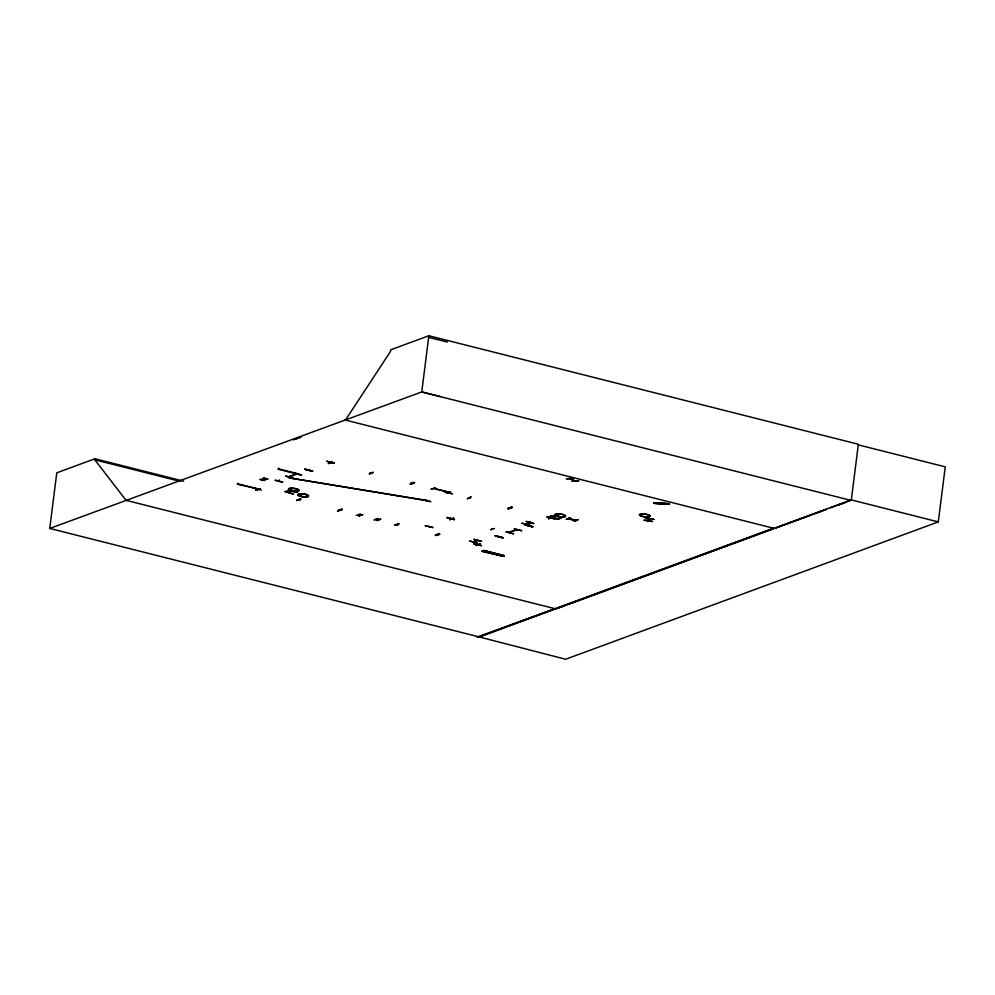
<?xml version="1.0" encoding="UTF-8"?>
<svg xmlns="http://www.w3.org/2000/svg" width="995" height="995" viewBox="0 0 995 995"><rect width="100%" height="100%" fill="white"/><g stroke="black" fill="none" stroke-linecap="round" stroke-linejoin="round"><path stroke-width="1.49" d="M513.457 533.718L505.908 531.765L513.432 533.805M532.462 526.765L524.838 524.788L532.35 526.828M645.419 518.096L653.877 519.378M773.426 528.183L478.719 636.812L49.75 528.444L56.777 472.824L94.923 458.757L183.727 481.194M556.018 608.952L126.042 500.323L94.786 459.789L94.923 458.757M237.979 483.881L258.128 488.98L237.208 484.167L238.066 483.197M263.762 478.16C264.409 476.792 263.352 478.931 264.857 478.744C258.165 477.575 269.297 480.51 265.69 478.956L268.078 479.043L264.085 478.035M293.973 473.098L301.51 475.112L277.916 469.167L278.774 468.197M279.023 480.212L278.948 481.17L279.247 480.51M857.827 444.118L428.857 335.75L421.756 391.943L49.75 528.444M414.057 482.687C405.624 487.152 412.763 480.772 414.368 482.824M452.091 493.843L444.641 491.505M448.757 491.828C447.165 495.212 448.621 490.659 448.484 492.935M448.894 491.779L448.683 492.674L449.267 491.853M449.006 491.791L449.205 492.687M454.354 519.614L446.867 517.388M450.014 518.868L450.524 517.947L449.976 518.855M450.424 518.743L450.785 518.009L449.976 518.905M478.67 637.273L851.322 499.913L858.275 444.864L945.25 466.842L938.297 521.89L565.645 659.25L478.719 636.812M526.206 521.741L533.979 523.569L526.28 521.305M525.882 524.129C527.773 525.696 530.733 520.397 530.111 522.773L526.181 524.178M529.726 522.686L529.949 521.853M550.471 518.171L549.551 517.039L550.857 517.213M549.626 517.798L549.887 517.014L549.7 517.823M550.496 517.947L550.596 517.151L550.21 518.047M648.404 519.838L648.23 520.833L649.486 518.818M648.479 519.813L648.728 520.683M649.76 518.892L648.578 520.882L648.765 519.85M644.088 520.31L652.608 521.517L644.163 520.099M275.18 480.299L282.592 481.978M495.137 535.832L502.798 537.723L495.249 535.808M521.604 530.77L514.054 528.855L521.716 530.633M477.339 542.822L469.59 541.031L477.351 542.772M567.958 518.768L575.732 520.621M568.145 518.644L576.167 520.46M253.849 488.159L261.374 490.075M305.166 469.317L312.927 471.145L305.179 469.267M423.086 499.788L430.823 501.691L423.285 499.764M425.3 525.733L433.049 527.574L425.313 525.696M473.844 543.929L481.592 545.67L473.856 543.879M525.584 524.751L533.121 526.778L525.372 524.937M342.317 509.378L338.138 510.87L342.143 509.415M360.389 513.905L356.198 515.422M374.145 519.962L378.336 518.432L374.344 519.9M446.705 493.221L450.71 491.766M573.431 478.346L566.404 478.844L573.182 478.309M481.953 551.23L502.836 556.068M502.537 556.342L481.928 551.205M502.873 556.056L482.525 550.844M504.341 555.732L483.769 550.409M653.852 502.724L668.963 503.706M653.976 502.873L669.05 503.806L653.839 502.686M654.586 503.321L669.361 504.191M255.653 490.137L260.081 488.806L256.026 490.125M300.963 499.08L296.721 500.473M328.375 463.483L332.417 462.003L328.437 463.583M373.075 472.376L369.468 473.943M394.716 525.26L399.157 523.942M435.138 535.061L439.118 533.656M449.951 519.738L453.596 518.134M467.501 498.719L470.996 496.928M467.401 498.632L470.946 496.99M507.848 508.408L511.853 507.002M566.342 519.266L569.961 517.786M570.322 517.81L566.404 519.365M645.469 518.022L653.926 519.34M345.464 420.064L390.513 351.422L390.712 349.805L428.857 335.75M427.166 500.51L288.948 477.849L427.265 500.746M574.65 480.846L569.998 478.769M477.675 540.546L473.757 541.952M648.578 520.858L648.354 520.012M279.06 481.393L278.612 481.319M309.022 470.15L309.283 470.225M429.156 526.579L429.467 526.654M529.228 525.783L529.962 525.708M435.014 488.831L447.675 491.878L434.118 488.495M294.707 439.342L301.174 436.954L293.413 439.815M288.836 476.841L289.296 476.667M297.58 474.093L298.836 473.968L278.687 468.881M508.594 532.424L509.49 532.3M578.008 519.751L574.028 521.169M557.474 608.418L564.762 605.731M567.672 604.661L772.978 528.979M826.26 509.34L775.876 527.91L810.589 515.211M830.576 507.748L850.725 500.323L421.756 391.943L440.462 396.632M435.151 487.886L430.947 489.353L435.151 487.948M362.777 514.564L358.586 516.032L362.578 514.577M380.836 519.166L376.632 520.596L380.625 519.129M477.015 637.223L555.011 608.691M813.487 514.154L826.497 509.403M838.064 505.161L845.29 502.525M326.87 461.257L334.419 463.21M275.366 480.286L282.667 482.301M255.964 490.174L259.981 488.719M369.307 473.856L373.025 472.326M371.483 473.272L372.391 473.409L371.732 473.234M299.184 499.876L299.881 500.037M339.009 509.913L339.643 510.099M341.658 509.34L337.678 510.821M341.969 509.44L337.566 510.845L341.583 509.39M444.554 491.928L452.315 493.744M470.274 498.221L469.578 498.06M398.025 524.825L397.117 524.726M449.529 519.626L453.869 518.196M512.4 507.574L507.96 508.93L511.977 507.487M440.026 534.215L435.698 535.584M491.642 529.091L492.488 529.191M494.503 528.444L490.523 529.925M546.927 516.94L554.613 518.855L547.076 516.94M495.547 535.882L503.097 537.835M552.785 517.4L548.344 518.768L552.76 517.35M480.063 543.879L475.983 545.434L480.411 544.041M476.394 545.521L480 543.991M278.861 481.02L279.259 480.286L278.824 481.008M312.144 471.195L304.632 469.167L312.256 471.157M477.264 540.447L473.446 541.889M330.514 462.824L331.211 462.998M370.14 472.836L370.973 473.048L370.314 472.874M411.793 483.446L411.034 483.271L411.88 483.371M298.599 499.726L297.965 499.54M338.984 509.913L339.569 510.074M509.962 507.786L510.808 507.997M437.713 534.489L438.434 534.676L437.539 534.551M299.756 500.112L299.047 499.938M510.547 508.035L509.826 507.848M509.788 508.221L509.067 508.035M397.789 524.887L397.204 524.738M491.729 529.017L492.401 529.178M669.424 504.117L654.362 503.321L669.548 504.266M570.197 478.694L575.346 481.008M647.024 520.236L649.847 520.621M448.733 492.189L447.65 492.015M298.289 499.751L297.716 499.602M437.352 534.875L436.83 534.75M469.777 497.985L470.337 498.159M428.658 337.355L447.364 342.044M851.322 499.913L938.297 521.89M344.457 419.815L774.433 528.444M577.933 519.8L574.389 521.355M568.655 518.457L576.391 520.36M528.78 521.915L531.318 522.586M290.776 477.078L293.301 477.749M94.786 459.789L180.58 481.468M511.903 507.089L507.885 508.544M326.708 461.307L334.407 463.235M446.83 517.736L454.541 519.664M495.386 535.932L503.097 537.847M300.54 499.03L296.522 500.485L300.614 498.968M436.768 534.713L437.539 534.812M398.634 523.631L394.642 525.086M483.844 550.558L504.365 555.707M483.57 550.633L503.967 555.844M550.397 517.164L550.048 518.109M578.667 480.784L571.889 481.319L578.717 480.734M550.546 516.629A5.348 1.356 7.2 0 0 552.014 517.4A5.348 1.343 7.2 0 1 551.143 517.027M292.63 490.709A5.373 1.356 7.2 0 1 290.192 490.087M285.714 476.132L293.338 478.073L285.801 476.17M522.027 523.233L529.788 525.111L522.014 523.283M414.517 482.687L410.512 484.192L414.529 482.674M295.838 474.093L289.334 476.543L296.51 474.254L295.838 474.093M516.044 529.713L509.527 532.176L516.703 529.887L516.044 529.713M260.155 479.49L264.185 480.485L263.115 479.901C269.732 481.07 258.6 478.11 262.27 479.702L260.155 479.49M285.043 491.654L293.488 493.993L286.784 492.102L290.204 490.833L297.405 492.463L288.998 490.336L285.043 491.654M473.981 539.377L481.555 541.342L473.993 539.389M551.441 517.711L548.419 516.952L551.454 517.748M641.153 516.044A5.373 1.356 7.2 0 0 649.984 516.38A5.373 1.356 7.2 0 0 643.193 513.98A5.373 1.356 7.2 0 0 641.153 516.044A5.348 1.343 7.2 0 0 649.946 516.38A5.348 1.343 7.2 0 0 643.205 513.98A5.348 1.343 7.2 0 0 641.178 516.044M556.702 515.995A5.373 1.356 7.2 0 0 565.533 516.343A5.373 1.356 7.2 0 0 558.742 513.93A5.373 1.356 7.2 0 0 556.702 515.995A5.348 1.343 7.2 0 0 565.496 516.33A5.348 1.343 7.2 0 0 558.755 513.942A5.348 1.343 7.2 0 0 556.727 515.995M551.976 517.723A5.361 1.356 7.2 0 0 560.782 518.072A5.361 1.356 7.2 0 0 554.004 515.671A5.361 1.356 7.2 0 0 551.976 517.723A5.373 1.356 7.2 0 0 560.782 518.084A5.373 1.356 7.2 0 0 553.991 515.684A5.373 1.356 7.2 0 0 551.964 517.748A5.348 1.343 7.2 0 0 560.757 518.084A5.348 1.343 7.2 0 0 554.004 515.696A5.348 1.343 7.2 0 0 551.989 517.748M299.632 495.945A5.361 1.356 7.2 0 0 308.438 496.281A5.361 1.356 7.2 0 0 301.659 493.881A5.361 1.356 7.2 0 0 299.632 495.945A5.373 1.356 7.2 0 0 308.438 496.306A5.373 1.356 7.2 0 0 301.647 493.893A5.373 1.356 7.2 0 0 299.619 495.958A5.348 1.343 7.2 0 0 308.413 496.294A5.348 1.343 7.2 0 0 301.659 493.906A5.348 1.343 7.2 0 0 299.644 495.958M290.167 490.299A5.373 1.356 7.2 0 0 298.985 490.647A5.373 1.356 7.2 0 0 292.194 488.234A5.373 1.356 7.2 0 0 290.167 490.299M290.217 489.95A5.348 1.356 7.2 0 0 292.654 490.572A5.348 1.343 7.2 0 1 290.229 489.938M290.179 490.299A5.348 1.343 7.2 0 0 298.948 490.635A5.348 1.343 7.2 0 0 292.207 488.246A5.348 1.343 7.2 0 0 290.179 490.299"/></g></svg>
